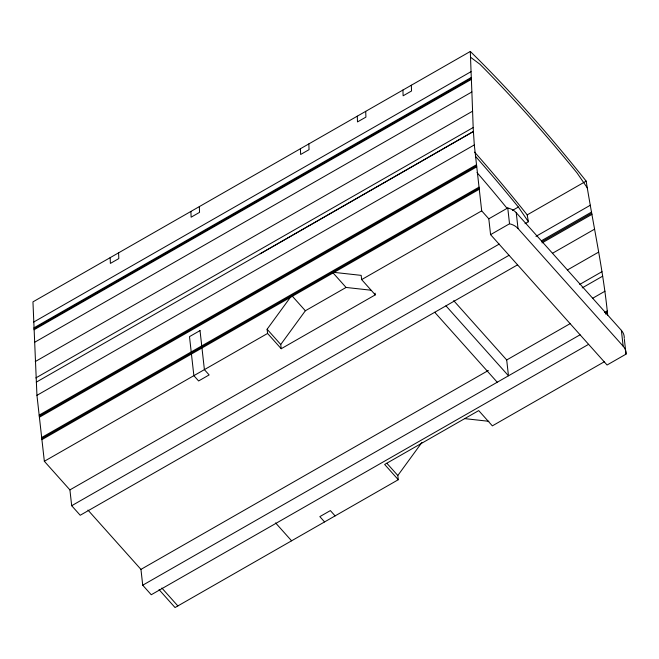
<?xml version="1.0" encoding="UTF-8"?>
<svg xmlns="http://www.w3.org/2000/svg" width="659" height="659" viewBox="0 0 659 659"><rect width="100%" height="100%" fill="white"/><g stroke="black" fill="none" stroke-linecap="round" stroke-linejoin="round"><path stroke-width="0.99" d="M375.103 293.173L375.292 294.861L281.22 348.718L267.579 333.454L267.109 329.236L291.715 295.504M281.22 348.718L280.75 344.5L305.356 310.76L346.074 287.448L370.852 290.199M159.05 589.64L175.047 607.54L398.283 479.719L397.814 475.501L421.925 442.444M607.689 315.117C603.257 270.05 593.331 225.782 586.172 181.118A746.869 226.391 60.2 0 0 470.312 51.46L32.95 301.871L36.945 395.342L44.342 461.275L69.912 489.892L71.691 505.717L80.209 515.256L517.57 264.844M33.691 322.053L471.053 71.65L470.312 51.46M33.93 327.853L471.292 77.449M33.971 328.825L471.325 78.413M34.013 329.788L471.366 79.377M34.523 342.351L471.877 91.947L471.053 71.65M35.232 361.593L472.585 111.19L471.877 91.947M35.825 377.937L473.178 127.533L472.585 111.19M260.206 253.756L473.417 131.487L473.178 127.533M36.945 395.342L474.299 144.931L473.417 131.487L36.294 382.162M39.161 415.121L476.523 164.709M39.285 416.175L476.638 165.763M39.4 417.229L476.762 166.818M41.674 437.535L479.035 187.131M41.797 438.589L479.151 188.186M41.912 439.644L479.274 189.24M44.342 461.275L267.579 333.454M375.292 294.861L361.651 279.597L481.696 210.864L474.299 144.931M624.361 339.311L626.025 354.147L607.071 365.004L490.576 234.637L488.805 218.813L507.759 207.964A16.977 13.246 -6.4 0 1 516.244 212.709L621.379 330.357A16.977 13.246 -6.4 0 1 624.254 338.322M512.463 210.41L518.361 207.033L528.403 221.737L525.034 223.673M490.576 234.637L509.531 223.78A16.977 13.246 -6.4 0 1 518.023 228.533L623.15 346.181A16.977 13.246 -6.4 0 1 626.025 354.147M528.403 221.737L527.2 214.883L586.172 181.118M69.912 489.892L499.234 244.077M535.948 236.367L590.39 205.196M71.691 505.717L509.045 255.305M541.591 240.659L591.576 212.05M541.789 241.804L591.774 213.195M542.069 242.899L591.971 214.34M552.654 253.18L594.533 229.2M567.366 270.009L598.561 252.15M579.714 284.433L601.988 271.673M582.202 287.892L602.697 276.162M592.532 298.338L605.011 291.196M588.602 344.336L151.249 594.747L142.723 585.208L140.952 569.384L488.327 370.49M445.962 305.842L508.476 375.795L506.697 359.971L570.348 323.528M604.55 312.506L607.227 310.974M605.555 313.05L607.343 312.028M605.679 314.104L607.466 313.083M142.723 585.208L580.085 334.797M604.402 361.709L492.355 425.862L478.722 410.598L384.65 464.455L398.283 479.719M464.809 418.638L488.879 421.307M470.518 57.218L479.933 64.252A756.639 229.357 60.2 0 1 577.062 172.946L587.375 187.98M481.696 210.864L488.805 218.813M453.705 300.661L506.697 359.971M434.734 312.275L497.24 382.228M346.074 287.448L332.433 272.192L361.181 275.371L361.651 279.597M292.398 296.262L305.356 310.76M267.109 329.236L280.75 344.5M386.899 463.293L397.814 475.501M335.101 515.898L330.373 510.593L319.837 516.623L324.574 521.92M275.586 522.916L291.583 540.817M161.859 588.026L177.856 605.926M87.952 510.074L140.952 569.384M518.361 207.033L518.089 206.704A756.639 229.357 60.2 0 0 475.674 156.554M621.379 330.357L623.15 346.181M516.244 212.709L518.023 228.533M507.759 207.964L509.531 223.78M411.34 85.225L411.554 90.975L403.127 95.802L402.913 90.052M365.704 111.355L365.918 117.104L357.491 121.923L357.285 116.173M308.84 143.909L309.055 149.659L300.628 154.486L300.422 148.736M199.331 206.613L199.537 212.363L191.118 217.19L190.904 211.432M118.595 252.834L118.809 258.583L110.382 263.411L110.168 257.661M474.579 152.097A746.869 226.391 60.2 0 1 527.2 214.883M477.017 172.559A756.639 229.357 60.2 0 1 507.216 208.516M200.023 330.596L189.495 336.625L193.87 375.663L198.606 380.96L209.134 374.93L204.397 369.633L200.023 330.596"/></g></svg>
